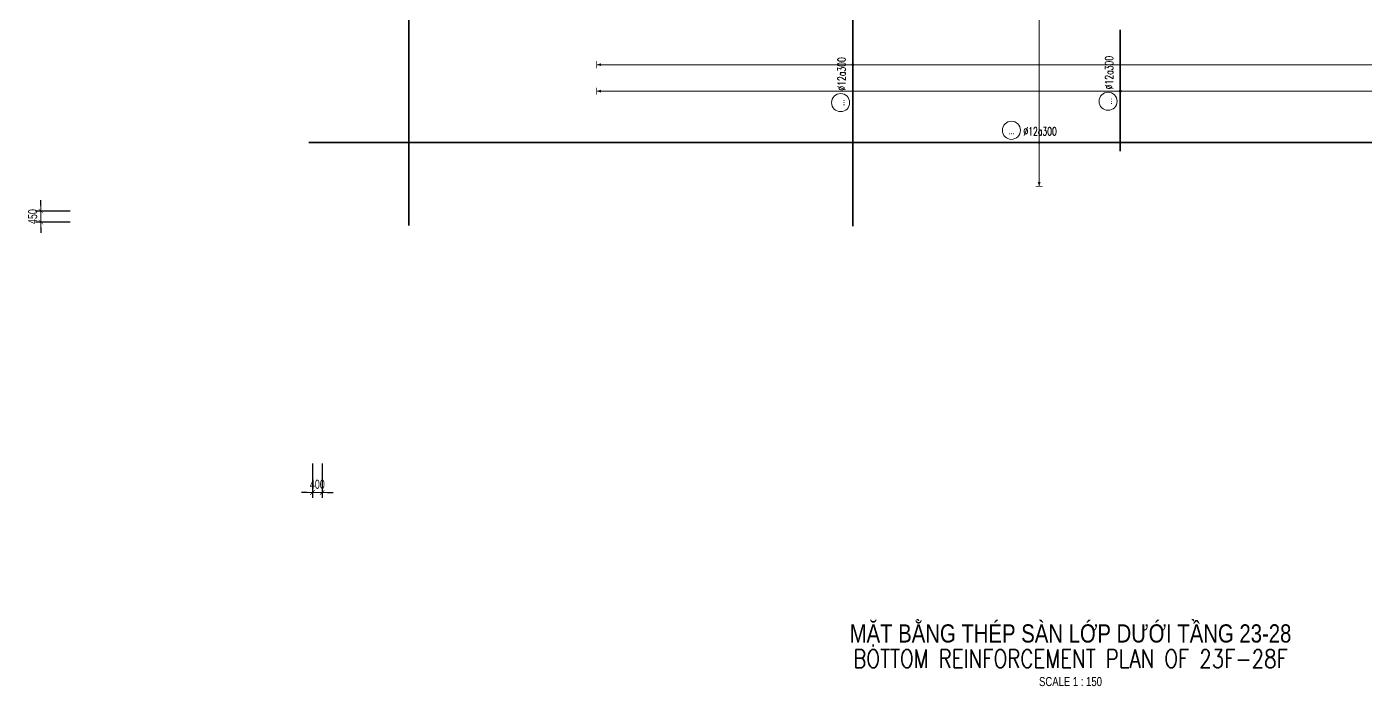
# Model space of a CAD drawing. Header units: millimetres. Extents: x 118516 to 588795, y -24154 to 50684.
# Drawn here: x 118516 to 173724, y -10684 to 16498 of the extents above; entities that cross this region are included whole.
import ezdxf
from ezdxf.enums import TextEntityAlignment as Align

# ---------------------------------------------------------------- set-up
doc = ezdxf.new("R2010")
doc.units = ezdxf.units.MM
doc.layers.get('0').update_dxf_attribs({"lineweight": 20})
doc.layers.get('Defpoints').update_dxf_attribs({"color": 151, "lineweight": 9})
for name, color, linetype, lineweight in [('NDC_S_ANNO', 7, 'Continuous', 20), ('NDC_S_DIM', 1, 'Continuous', 15), ('NDC_S_ENG TITLE', 3, 'Continuous', 20), ('NDC_S_REBAR', 4, 'Continuous', 35), ('NDC_S_TEXT SYMBOL', 7, 'Continuous', 20), ('NDC_S_VN TEXT', 7, 'Continuous', 20), ('NDC_S_VN TITLE', 6, 'Continuous', 35)]:
    doc.layers.add(name, color=color, linetype=linetype, lineweight=lineweight)
doc.styles.add('ARIAL', font='arial.ttf', dxfattribs={"width": 0.7})
doc.styles.add('NDC_ANNO', font='', dxfattribs={"width": 0.8})
doc.styles.add('NDC_DIM', font='', dxfattribs={"width": 0.75})
doc.styles.add('NDC_EN TXT', font='romans.shx', dxfattribs={"width": 0.8})
doc.styles.add('NDC_ROMANS', font='romans.shx', dxfattribs={"width": 0.7})
doc.styles.add('NDC_VIE TXT', font='arial.ttf', dxfattribs={"width": 0.8})
doc.styles.get('NDC_ANNO').set_extended_font_data('Dotum')
doc.styles.get('NDC_DIM').set_extended_font_data('Dotum')
doc.dimstyles.new('NDC_dim_150', dxfattribs={"dimscale": 150, "dimtxt": 2.5, "dimasz": 1.5, "dimexe": 1.5, "dimexo": 2.5, "dimgap": 1, "dimtad": 1, "dimdec": 0, "dimzin": 0, "dimdsep": 46, "dimtxsty": 'NDC_DIM', "dimblk": 'DIMMARK', "dimcen": 0.09, "dimdle": 1.2, "dimclrd": 1, "dimclre": 1, "dimclrt": 3, "dimadec": 0, "dimazin": 0, "dimtfac": 1, "dimtdec": 0, "dimtix": 1, "dimtofl": 0, "dimtmove": 0, "dimatfit": 3, "dimfxl": 8, "dimfxlon": 1, "dimtolj": 1, "dimtzin": 0, "dimarcsym": 0})

# ---------------------------------------------------------------- blocks, each defined once
blk = doc.blocks.new('DIMMARK')
at = {"layer": 'NDC_S_DIM', "color": 1}
blk.add_line((-1.5, 0), (1, 0), dxfattribs=at)
at = {"layer": 'NDC_S_DIM', "color": 2, "const_width": 0.1}
blk.add_lwpolyline([(-0.42, -0.42), (0.42, 0.42)], dxfattribs=at)
blk = doc.blocks.new('*D8')
at = {"layer": 'Defpoints', "color": 0, "ltscale": 100, "transparency": 16777216}
for p in [(119100, 8900), (135324, 8900), (135324, 8450)]:
    blk.add_point(p, dxfattribs=at)
at = {"layer": 'NDC_S_DIM', "color": 1, "lineweight": -2, "ltscale": 100, "transparency": 16777216}
for p, q in [((120300, 8900), (118875, 8900)), ((119100, 9125), (119100, 9350)), ((120300, 8450), (118875, 8450)), ((119100, 8225), (119100, 8000))]:
    blk.add_line(p, q, dxfattribs=at)
at = {"layer": 'NDC_S_DIM', "color": 1, "lineweight": -2, "ltscale": 100, "transparency": 16777216, "xscale": 225, "yscale": 225, "zscale": 225}
for p, rotation in [((119100, 8900), 270), ((119100, 8450), 90)]:
    blk.add_blockref('DIMMARK', p, dxfattribs=dict(at, rotation=rotation))
at = {"layer": 'NDC_S_DIM', "color": 3, "ltscale": 100, "transparency": 16777216, "insert": (118762, 8675), "char_height": 375, "attachment_point": 5, "rotation": 90, "style": 'NDC_DIM'}
blk.add_mtext('\\A1;450', dxfattribs=at)
blk = doc.blocks.new('*D14')
at = {"layer": 'Defpoints', "color": 0, "ltscale": 100, "transparency": 16777216}
for p in [(130300, 14051), (130700, 14051), (130700, -2700)]:
    blk.add_point(p, dxfattribs=at)
at = {"layer": 'NDC_S_DIM', "color": 1, "lineweight": -2, "ltscale": 100, "transparency": 16777216}
for p, q in [((130300, -1500), (130300, -2925)), ((130700, -1500), (130700, -2925)), ((130075, -2700), (129850, -2700)), ((130925, -2700), (131150, -2700))]:
    blk.add_line(p, q, dxfattribs=at)
at = {"layer": 'NDC_S_DIM', "color": 1, "lineweight": -2, "ltscale": 100, "transparency": 16777216, "xscale": 225, "yscale": 225, "zscale": 225}
blk.add_blockref('DIMMARK', (130300, -2700), dxfattribs=at)
at = {"layer": 'NDC_S_DIM', "color": 1, "lineweight": -2, "ltscale": 100, "transparency": 16777216, "xscale": 225, "yscale": 225, "zscale": 225, "rotation": 180}
blk.add_blockref('DIMMARK', (130700, -2700), dxfattribs=at)
at = {"layer": 'NDC_S_DIM', "color": 3, "ltscale": 100, "transparency": 16777216, "insert": (130500, -2362), "char_height": 375, "attachment_point": 5, "style": 'NDC_DIM'}
blk.add_mtext('\\A1;400', dxfattribs=at)
blk = doc.blocks.new('Drawing name_symbol')
at = {"layer": 'NDC_S_ENG TITLE', "style": 'NDC_EN TXT', "width": 0.8}
blk.add_attdef('SECTDET1', text='', height=5, dxfattribs=at).set_placement((0, 1.01), align=Align.CENTER)
at = {"layer": 'NDC_S_TEXT SYMBOL', "lineweight": 25, "style": 'NDC_ANNO', "width": 0.8}
blk.add_attdef('SSCALE', text='', height=2.5, dxfattribs=at).set_placement((0, -4), align=Align.CENTER)
at = {"layer": 'NDC_S_VN TITLE', "style": 'NDC_VIE TXT', "width": 0.8}
blk.add_attdef('SECTDET2', text='', height=5, dxfattribs=at).set_placement((0, 7.97), align=Align.CENTER)
blk = doc.blocks.new('*U51')
h = blk.add_hatch(color=6)
edge = h.paths.add_edge_path()
edge.add_arc((-75.12, 0), 0.3, 0, 360)
at = {"layer": 'NDC_S_DIM', "color": 6}
for q in [(-75.12, 48.66), (-75.12, -12.01)]:
    blk.add_line((-75.12, 0), q, dxfattribs=at)
blk.add_lwpolyline([(-76.12, -12.01, 0.2, 0.2, 0), (-74.12, -12.01, 0, 0, 0)], format="xyseb", dxfattribs=at)
at = {"layer": 'NDC_S_DIM'}
blk.add_circle((-82.75, 3.36), 2.48, dxfattribs=at)
at = {"layer": 'NDC_S_DIM', "color": 6}
blk.add_circle((-75.12, 0), 0.3, dxfattribs=at)
blk.add_solid([(-75.52, -10.81), (-75.12, -12.01), (-74.72, -10.81)], dxfattribs=at)
at = {"layer": 'NDC_S_REBAR'}
for p, q in [((0, 0), (-275.95, 0)), ((-275.95, 0), (-275.95, 0)), ((0, 0), (137.51, 0)), ((-275.95, 0), (-275.95, 0))]:
    blk.add_line(p, q, dxfattribs=at)
at = {"layer": 'NDC_S_VN TEXT', "style": 'ARIAL', "width": 0.7}
blk.add_attdef('KHT', text='', height=2.2, dxfattribs=at).set_placement((-82.75, 3.36), align=Align.MIDDLE_CENTER)
at = {"layer": 'NDC_S_VN TEXT', "color": 3, "style": 'NDC_ROMANS', "width": 0.7}
blk.add_attdef('DKT', (-79.45, 1.98), '', height=2.2, dxfattribs=at)
blk = doc.blocks.new('*U47')
h = blk.add_hatch(color=6)
edge = h.paths.add_edge_path()
edge.add_arc((4.81, 0), 0.3, 0, 360)
at = {"layer": 'NDC_S_DIM', "color": 6}
for q in [(4.81, 70.43), (4.81, -184.57)]:
    blk.add_line((4.81, 0), q, dxfattribs=at)
for points in [[(3.81, 70.43, 0.2, 0.2, 0), (5.81, 70.43, 0, 0, 0)], [(3.81, -184.57, 0.2, 0.2, 0), (5.81, -184.57, 0, 0, 0)]]:
    blk.add_lwpolyline(points, format="xyseb", dxfattribs=at)
at = {"layer": 'NDC_S_DIM'}
blk.add_circle((-5.62, 3.36), 2.48, dxfattribs=at)
at = {"layer": 'NDC_S_DIM', "color": 6}
blk.add_circle((4.81, 0), 0.3, dxfattribs=at)
for points in [[(4.41, 69.23), (4.81, 70.43), (5.21, 69.23)], [(4.41, -183.37), (4.81, -184.57), (5.21, -183.37)]]:
    blk.add_solid(points, dxfattribs=at)
at = {"layer": 'NDC_S_REBAR'}
for p, q in [((0, 0), (-39.56, 0)), ((-39.56, 0), (-39.56, 0)), ((0, 0), (35.24, 0)), ((35.24, 0), (35.24, 0)), ((35.24, 0), (35.24, 0)), ((-39.56, 0), (-39.56, 0))]:
    blk.add_line(p, q, dxfattribs=at)
at = {"layer": 'NDC_S_VN TEXT', "style": 'ARIAL', "width": 0.7}
blk.add_attdef('KHT', text='', height=2.2, dxfattribs=at).set_placement((-5.62, 3.36), align=Align.MIDDLE_CENTER)
at = {"layer": 'NDC_S_VN TEXT', "color": 3, "style": 'NDC_ROMANS', "width": 0.7}
blk.add_attdef('DKT', (-2.32, 1.98), '', height=2.2, dxfattribs=at)
blk = doc.blocks.new('*U93')
h = blk.add_hatch(color=6)
edge = h.paths.add_edge_path()
edge.add_arc((-2.83, 0), 0.3, 0, 360)
at = {"layer": 'NDC_S_DIM', "color": 6}
for q in [(-2.83, 27.23), (-2.83, -50.64)]:
    blk.add_line((-2.83, 0), q, dxfattribs=at)
for points in [[(-3.83, 27.23, 0.2, 0.2, 0), (-1.83, 27.23, 0, 0, 0)], [(-3.83, -50.64, 0.2, 0.2, 0), (-1.83, -50.64, 0, 0, 0)]]:
    blk.add_lwpolyline(points, format="xyseb", dxfattribs=at)
at = {"layer": 'NDC_S_DIM'}
blk.add_circle((-5.98, 3.36), 2.48, dxfattribs=at)
at = {"layer": 'NDC_S_DIM', "color": 6}
blk.add_circle((-2.83, 0), 0.3, dxfattribs=at)
for points in [[(-3.23, 26.03), (-2.83, 27.23), (-2.43, 26.03)], [(-3.23, -49.44), (-2.83, -50.64), (-2.43, -49.44)]]:
    blk.add_solid(points, dxfattribs=at)
at = {"layer": 'NDC_S_REBAR'}
for p, q in [((0, 0), (-112.39, 0)), ((-112.39, 0), (-112.39, 0)), ((0, 0), (92.94, 0)), ((92.94, 0), (92.94, 0)), ((92.94, 0), (92.94, 0)), ((-112.39, 0), (-112.39, 0))]:
    blk.add_line(p, q, dxfattribs=at)
at = {"layer": 'NDC_S_VN TEXT', "style": 'ARIAL', "width": 0.7}
blk.add_attdef('KHT', text='', height=2.2, dxfattribs=at).set_placement((-5.98, 3.36), align=Align.MIDDLE_CENTER)
at = {"layer": 'NDC_S_VN TEXT', "color": 3, "style": 'NDC_ROMANS', "width": 0.7}
blk.add_attdef('DKT', (-2.68, 1.98), '', height=2.2, dxfattribs=at)
blk = doc.blocks.new('*U87')
h = blk.add_hatch(color=6)
edge = h.paths.add_edge_path()
edge.add_arc((-9.43, 0), 0.3, 0, 360)
at = {"layer": 'NDC_S_DIM', "color": 6}
for q in [(-9.43, 143.98), (-9.43, -111.02)]:
    blk.add_line((-9.43, 0), q, dxfattribs=at)
for points in [[(-10.43, 143.98, 0.2, 0.2, 0), (-8.43, 143.98, 0, 0, 0)], [(-10.43, -111.02, 0.2, 0.2, 0), (-8.43, -111.02, 0, 0, 0)]]:
    blk.add_lwpolyline(points, format="xyseb", dxfattribs=at)
at = {"layer": 'NDC_S_DIM'}
blk.add_circle((-12.22, 3.36), 2.48, dxfattribs=at)
at = {"layer": 'NDC_S_DIM', "color": 6}
blk.add_circle((-9.43, 0), 0.3, dxfattribs=at)
for points in [[(-9.83, 142.78), (-9.43, 143.98), (-9.03, 142.78)], [(-9.83, -109.82), (-9.43, -111.02), (-9.03, -109.82)]]:
    blk.add_solid(points, dxfattribs=at)
at = {"layer": 'NDC_S_REBAR'}
for p, q in [((0, 0), (-25.89, 0)), ((-25.89, 0), (-25.89, 0)), ((0, 0), (7.45, 0)), ((7.45, 0), (7.45, 0)), ((7.45, 0), (7.45, 0)), ((-25.89, 0), (-25.89, 0))]:
    blk.add_line(p, q, dxfattribs=at)
at = {"layer": 'NDC_S_VN TEXT', "style": 'ARIAL', "width": 0.7}
blk.add_attdef('KHT', text='', height=2.2, dxfattribs=at).set_placement((-12.22, 3.36), align=Align.MIDDLE_CENTER)
at = {"layer": 'NDC_S_VN TEXT', "color": 3, "style": 'NDC_ROMANS', "width": 0.7}
blk.add_attdef('DKT', (-8.92, 1.98), '', height=2.2, dxfattribs=at)

msp = doc.modelspace()

# ---------------------------------------------------------------- block references
at = {"layer": 'NDC_S_ANNO', "xscale": 150, "yscale": 150, "zscale": 150}
msp.add_blockref('Drawing name_symbol', (161567.1, -10079.2), dxfattribs=at).add_auto_attribs({'SECTDET1': 'BOTTOM REINFORCEMENT PLAN OF 23F-28F', 'SECTDET2': 'MẶT BẰNG THÉP SÀN LỚP DƯỚI TẦNG 23-28', 'SSCALE': 'SCALE 1 : 150'})
at = {"layer": 'NDC_S_REBAR', "xscale": 150, "yscale": 150, "zscale": 150, "rotation": 90}
for name, p in [('*U93', (134279.6, 25159.1)), ('*U47', (152589.9, 14214.6)), ('*U87', (163621.6, 15259.7))]:
    msp.add_blockref(name, p, dxfattribs=at).add_auto_attribs({'KHT': '...', 'DKT': '%%c12a300'})
at = {"layer": 'NDC_S_REBAR', "xscale": 150, "yscale": 150, "zscale": 150}
msp.add_blockref('*U51', (171542.9, 11726.6), dxfattribs=at).add_auto_attribs({'KHT': '...', 'DKT': '%%c12a300'})

# ---------------------------------------------------------------- dimensions: what is measured, and where the dimension line sits
at = {"layer": 'NDC_S_DIM', "ltscale": 100}
dim = msp.add_linear_dim(base=(130700, -2700), p1=(130300, 14051.1), p2=(130700, 14051.1), dimstyle='NDC_dim_150', dxfattribs=at)
dim.commit()
dim.dimension.update_dxf_attribs({"geometry": '*D14', "text_midpoint": (130500, -2362.2)})
dim = msp.add_linear_dim(base=(119100, 8900), p1=(135324, 8450), p2=(135324, 8900), angle=90, dimstyle='NDC_dim_150', dxfattribs=at)
dim.commit()
dim.dimension.update_dxf_attribs({"geometry": '*D8', "text_midpoint": (118762.2, 8675)})

doc.saveas('drawing.dxf')
